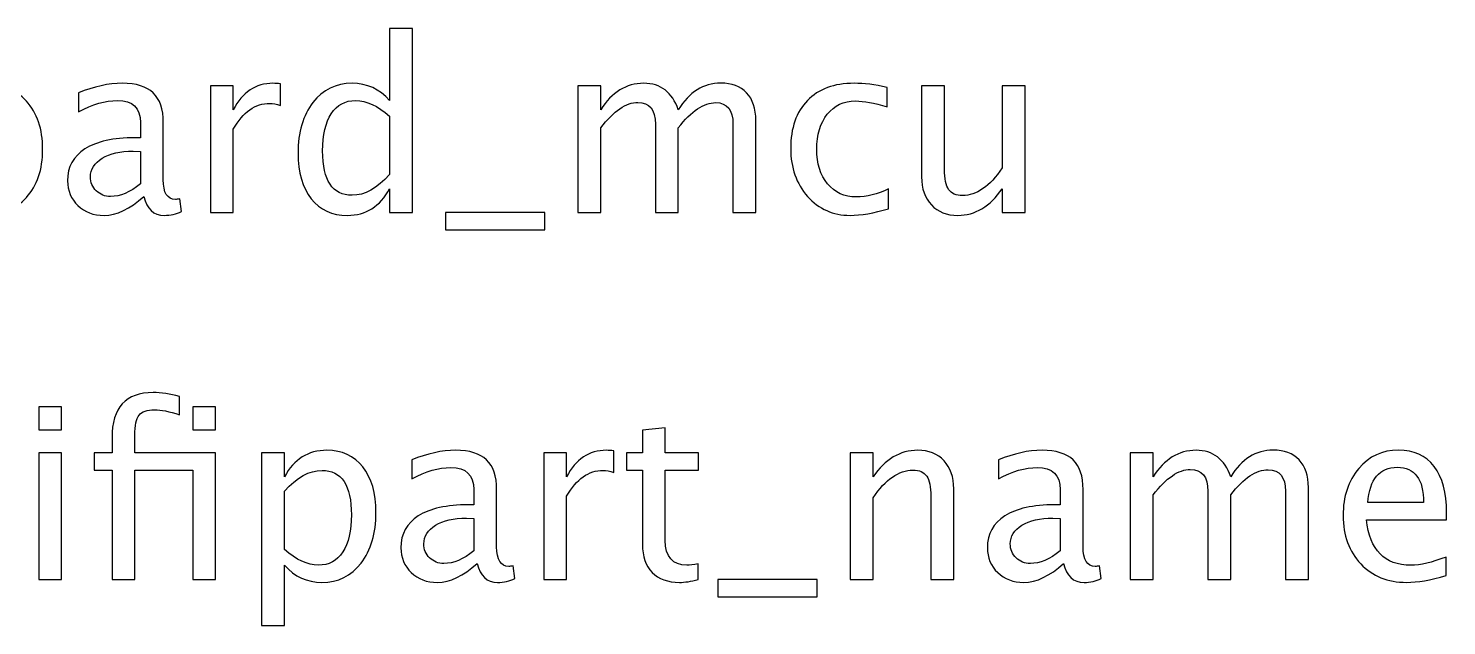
# Model space of a CAD drawing. Header units: centimetres. Extents: x -67 to 67, y -62 to 59.
# Drawn here: x -25.61 to -18.07, y 46.97 to 50.15 of the extents above; entities that cross this region are included whole.
import ezdxf

# ---------------------------------------------------------------- set-up
doc = ezdxf.new("R2010")
doc.units = ezdxf.units.CM
doc.header["$MEASUREMENT"] = 0
doc.layers.add('Layer 1', color=7, linetype='Continuous')

msp = doc.modelspace()

# ---------------------------------------------------------------- linework, layer by layer
at = {"layer": 'Layer 1'}
for points, knots in [([(-23.69256, 49.17044), (-23.69256, 49.17044), (-23.69256, 49.29681), (-23.69256, 49.29681), (-23.69256, 49.29681), (-23.7423, 49.2024), (-23.81723, 49.1552), (-23.91735, 49.1552), (-23.91735, 49.1552), (-23.99863, 49.1552), (-24.06255, 49.18462), (-24.10912, 49.24368), (-24.10912, 49.24368), (-24.15569, 49.30273), (-24.17897, 49.38338), (-24.17897, 49.48561), (-24.17897, 49.48561), (-24.17897, 49.59737), (-24.15251, 49.68733), (-24.09981, 49.75549), (-24.09981, 49.75549), (-24.04689, 49.82343), (-23.97746, 49.85751), (-23.89131, 49.85751), (-23.89131, 49.85751), (-23.81152, 49.85751), (-23.74505, 49.82703), (-23.69256, 49.76586), (-23.69256, 49.76586), (-23.69256, 49.76586), (-23.69256, 50.14961), (-23.69256, 50.14961), (-23.69256, 50.14961), (-23.69256, 50.14961), (-23.57064, 50.14961), (-23.57064, 50.14961), (-23.57064, 50.14961), (-23.57064, 50.14961), (-23.57064, 49.17044), (-23.57064, 49.17044), (-23.57064, 49.17044), (-23.57064, 49.17044), (-23.69256, 49.17044), (-23.69256, 49.17044)], [0, 0, 0, 0, 0.0833333, 0.0833333, 0.0833333, 0.0833333, 0.1666667, 0.1666667, 0.1666667, 0.1666667, 0.25, 0.25, 0.25, 0.25, 0.3333333, 0.3333333, 0.3333333, 0.3333333, 0.4166667, 0.4166667, 0.4166667, 0.4166667, 0.5, 0.5, 0.5, 0.5, 0.5833333, 0.5833333, 0.5833333, 0.5833333, 0.6666667, 0.6666667, 0.6666667, 0.6666667, 0.75, 0.75, 0.75, 0.75, 0.8333333, 0.8333333, 0.8333333, 0.8333333, 1, 1, 1, 1]), ([(-25.85875, 49.1552), (-25.9576, 49.1552), (-26.03591, 49.18674), (-26.09349, 49.24982), (-26.09349, 49.24982), (-26.15127, 49.31289), (-26.18006, 49.39862), (-26.18006, 49.50678), (-26.18006, 49.50678), (-26.18006, 49.61473), (-26.15127, 49.70024), (-26.09349, 49.76311), (-26.09349, 49.76311), (-26.03591, 49.82597), (-25.9576, 49.85751), (-25.85875, 49.85751), (-25.85875, 49.85751), (-25.7599, 49.85751), (-25.68158, 49.82597), (-25.62401, 49.76311), (-25.62401, 49.76311), (-25.56623, 49.70024), (-25.53744, 49.61473), (-25.53744, 49.50678), (-25.53744, 49.50678), (-25.53744, 49.39862), (-25.56623, 49.31289), (-25.62401, 49.24982), (-25.62401, 49.24982), (-25.68158, 49.18674), (-25.7599, 49.1552), (-25.85875, 49.1552)], [0, 0, 0, 0, 0.1111111, 0.1111111, 0.1111111, 0.1111111, 0.2222222, 0.2222222, 0.2222222, 0.2222222, 0.3333333, 0.3333333, 0.3333333, 0.3333333, 0.4444444, 0.4444444, 0.4444444, 0.4444444, 0.5555556, 0.5555556, 0.5555556, 0.5555556, 0.6666667, 0.6666667, 0.6666667, 0.6666667, 0.7777778, 0.7777778, 0.7777778, 0.7777778, 1, 1, 1, 1]), ([(-24.9996, 49.25617), (-25.07283, 49.18886), (-25.14332, 49.1552), (-25.21105, 49.1552), (-25.21105, 49.1552), (-25.26672, 49.1552), (-25.31308, 49.17256), (-25.34969, 49.20748), (-25.34969, 49.20748), (-25.38652, 49.24241), (-25.40494, 49.28643), (-25.40494, 49.33956), (-25.40494, 49.33956), (-25.40494, 49.41301), (-25.37404, 49.46953), (-25.31223, 49.5089), (-25.31223, 49.5089), (-25.25042, 49.54827), (-25.16173, 49.56795), (-25.04616, 49.56795), (-25.04616, 49.56795), (-25.04616, 49.56795), (-25.01759, 49.56795), (-25.01759, 49.56795), (-25.01759, 49.56795), (-25.01759, 49.56795), (-25.01759, 49.64902), (-25.01759, 49.64902), (-25.01759, 49.64902), (-25.01759, 49.72712), (-25.05823, 49.76607), (-25.13972, 49.76607), (-25.13972, 49.76607), (-25.2028, 49.76607), (-25.2718, 49.74617), (-25.34652, 49.70638), (-25.34652, 49.70638), (-25.34652, 49.70638), (-25.34652, 49.80671), (-25.34652, 49.80671), (-25.34652, 49.80671), (-25.26439, 49.84058), (-25.18692, 49.85751), (-25.11432, 49.85751), (-25.11432, 49.85751), (-25.0396, 49.85751), (-24.98436, 49.84058), (-24.94901, 49.8065), (-24.94901, 49.8065), (-24.91345, 49.77242), (-24.89567, 49.71993), (-24.89567, 49.64902), (-24.89567, 49.64902), (-24.89567, 49.64902), (-24.89567, 49.34485), (-24.89567, 49.34485), (-24.89567, 49.34485), (-24.89567, 49.27522), (-24.87429, 49.24029), (-24.83132, 49.24029), (-24.83132, 49.24029), (-24.82603, 49.24029), (-24.8182, 49.24114), (-24.80783, 49.24283), (-24.80783, 49.24283), (-24.80783, 49.24283), (-24.79915, 49.1751), (-24.79915, 49.1751), (-24.79915, 49.1751), (-24.82688, 49.16176), (-24.85736, 49.1552), (-24.8908, 49.1552), (-24.8908, 49.1552), (-24.94774, 49.1552), (-24.98393, 49.18886), (-24.9996, 49.25617)], [0, 0, 0, 0, 0.05, 0.05, 0.05, 0.05, 0.1, 0.1, 0.1, 0.1, 0.15, 0.15, 0.15, 0.15, 0.2, 0.2, 0.2, 0.2, 0.25, 0.25, 0.25, 0.25, 0.3, 0.3, 0.3, 0.3, 0.35, 0.35, 0.35, 0.35, 0.4, 0.4, 0.4, 0.4, 0.45, 0.45, 0.45, 0.45, 0.5, 0.5, 0.5, 0.5, 0.55, 0.55, 0.55, 0.55, 0.6, 0.6, 0.6, 0.6, 0.65, 0.65, 0.65, 0.65, 0.7, 0.7, 0.7, 0.7, 0.75, 0.75, 0.75, 0.75, 0.8, 0.8, 0.8, 0.8, 0.85, 0.85, 0.85, 0.85, 0.9, 0.9, 0.9, 0.9, 1, 1, 1, 1]), ([(-24.64527, 49.17044), (-24.64527, 49.17044), (-24.64527, 49.84354), (-24.64527, 49.84354), (-24.64527, 49.84354), (-24.64527, 49.84354), (-24.52335, 49.84354), (-24.52335, 49.84354), (-24.52335, 49.84354), (-24.52335, 49.84354), (-24.52335, 49.71633), (-24.52335, 49.71633), (-24.52335, 49.71633), (-24.47488, 49.81052), (-24.4046, 49.85751), (-24.31232, 49.85751), (-24.31232, 49.85751), (-24.29983, 49.85751), (-24.28671, 49.85645), (-24.27316, 49.85434), (-24.27316, 49.85434), (-24.27316, 49.85434), (-24.27316, 49.74025), (-24.27316, 49.74025), (-24.27316, 49.74025), (-24.29433, 49.74723), (-24.31295, 49.75083), (-24.32904, 49.75083), (-24.32904, 49.75083), (-24.40651, 49.75083), (-24.47128, 49.70511), (-24.52335, 49.61346), (-24.52335, 49.61346), (-24.52335, 49.61346), (-24.52335, 49.17044), (-24.52335, 49.17044), (-24.52335, 49.17044), (-24.52335, 49.17044), (-24.64527, 49.17044), (-24.64527, 49.17044)], [0, 0, 0, 0, 0.0909091, 0.0909091, 0.0909091, 0.0909091, 0.1818182, 0.1818182, 0.1818182, 0.1818182, 0.2727273, 0.2727273, 0.2727273, 0.2727273, 0.3636364, 0.3636364, 0.3636364, 0.3636364, 0.4545455, 0.4545455, 0.4545455, 0.4545455, 0.5454545, 0.5454545, 0.5454545, 0.5454545, 0.6363636, 0.6363636, 0.6363636, 0.6363636, 0.7272727, 0.7272727, 0.7272727, 0.7272727, 0.8181818, 0.8181818, 0.8181818, 0.8181818, 1, 1, 1, 1]), ([(-22.69138, 49.17044), (-22.69138, 49.17044), (-22.69138, 49.84354), (-22.69138, 49.84354), (-22.69138, 49.84354), (-22.69138, 49.84354), (-22.56946, 49.84354), (-22.56946, 49.84354), (-22.56946, 49.84354), (-22.56946, 49.84354), (-22.56946, 49.71633), (-22.56946, 49.71633), (-22.56946, 49.71633), (-22.50998, 49.81052), (-22.43378, 49.85751), (-22.34044, 49.85751), (-22.34044, 49.85751), (-22.25048, 49.85751), (-22.18931, 49.81052), (-22.15671, 49.71633), (-22.15671, 49.71633), (-22.09892, 49.81137), (-22.02357, 49.85878), (-21.93107, 49.85878), (-21.93107, 49.85878), (-21.87202, 49.85878), (-21.82609, 49.84142), (-21.79328, 49.8065), (-21.79328, 49.8065), (-21.76047, 49.77157), (-21.74396, 49.72268), (-21.74396, 49.65981), (-21.74396, 49.65981), (-21.74396, 49.65981), (-21.74396, 49.17044), (-21.74396, 49.17044), (-21.74396, 49.17044), (-21.74396, 49.17044), (-21.86588, 49.17044), (-21.86588, 49.17044), (-21.86588, 49.17044), (-21.86588, 49.17044), (-21.86588, 49.63971), (-21.86588, 49.63971), (-21.86588, 49.63971), (-21.86588, 49.71633), (-21.89636, 49.75464), (-21.95732, 49.75464), (-21.95732, 49.75464), (-22.02061, 49.75464), (-22.08707, 49.70998), (-22.15671, 49.62044), (-22.15671, 49.62044), (-22.15671, 49.62044), (-22.15671, 49.17044), (-22.15671, 49.17044), (-22.15671, 49.17044), (-22.15671, 49.17044), (-22.27863, 49.17044), (-22.27863, 49.17044), (-22.27863, 49.17044), (-22.27863, 49.17044), (-22.27863, 49.64013), (-22.27863, 49.64013), (-22.27863, 49.64013), (-22.27863, 49.71739), (-22.30953, 49.75591), (-22.37155, 49.75591), (-22.37155, 49.75591), (-22.43315, 49.75591), (-22.49919, 49.71104), (-22.56946, 49.62108), (-22.56946, 49.62108), (-22.56946, 49.62108), (-22.56946, 49.17044), (-22.56946, 49.17044), (-22.56946, 49.17044), (-22.56946, 49.17044), (-22.69138, 49.17044), (-22.69138, 49.17044)], [0, 0, 0, 0, 0.047619, 0.047619, 0.047619, 0.047619, 0.0952381, 0.0952381, 0.0952381, 0.0952381, 0.1428571, 0.1428571, 0.1428571, 0.1428571, 0.1904762, 0.1904762, 0.1904762, 0.1904762, 0.2380952, 0.2380952, 0.2380952, 0.2380952, 0.2857143, 0.2857143, 0.2857143, 0.2857143, 0.3333333, 0.3333333, 0.3333333, 0.3333333, 0.3809524, 0.3809524, 0.3809524, 0.3809524, 0.4285714, 0.4285714, 0.4285714, 0.4285714, 0.4761905, 0.4761905, 0.4761905, 0.4761905, 0.5238095, 0.5238095, 0.5238095, 0.5238095, 0.5714286, 0.5714286, 0.5714286, 0.5714286, 0.6190476, 0.6190476, 0.6190476, 0.6190476, 0.6666667, 0.6666667, 0.6666667, 0.6666667, 0.7142857, 0.7142857, 0.7142857, 0.7142857, 0.7619048, 0.7619048, 0.7619048, 0.7619048, 0.8095238, 0.8095238, 0.8095238, 0.8095238, 0.8571429, 0.8571429, 0.8571429, 0.8571429, 0.9047619, 0.9047619, 0.9047619, 0.9047619, 1, 1, 1, 1]), ([(-21.03826, 49.19076), (-21.11721, 49.16705), (-21.18537, 49.1552), (-21.24273, 49.1552), (-21.24273, 49.1552), (-21.33375, 49.1552), (-21.4091, 49.18886), (-21.469, 49.25595), (-21.469, 49.25595), (-21.5289, 49.32326), (-21.55896, 49.40814), (-21.55896, 49.51038), (-21.55896, 49.51038), (-21.55896, 49.6196), (-21.52933, 49.7049), (-21.47006, 49.76586), (-21.47006, 49.76586), (-21.41079, 49.82703), (-21.32803, 49.85751), (-21.22177, 49.85751), (-21.22177, 49.85751), (-21.16949, 49.85751), (-21.11065, 49.85031), (-21.04588, 49.83592), (-21.04588, 49.83592), (-21.04588, 49.83592), (-21.04588, 49.73305), (-21.04588, 49.73305), (-21.04588, 49.73305), (-21.11467, 49.75337), (-21.17076, 49.76353), (-21.21394, 49.76353), (-21.21394, 49.76353), (-21.2766, 49.76353), (-21.32676, 49.74004), (-21.36423, 49.69326), (-21.36423, 49.69326), (-21.40169, 49.64648), (-21.42053, 49.58404), (-21.42053, 49.50614), (-21.42053, 49.50614), (-21.42053, 49.43058), (-21.40106, 49.36962), (-21.36232, 49.32284), (-21.36232, 49.32284), (-21.32359, 49.27627), (-21.273, 49.25299), (-21.21013, 49.25299), (-21.21013, 49.25299), (-21.15446, 49.25299), (-21.09731, 49.26738), (-21.03826, 49.29617), (-21.03826, 49.29617), (-21.03826, 49.29617), (-21.03826, 49.19076), (-21.03826, 49.19076)], [0, 0, 0, 0, 0.0666667, 0.0666667, 0.0666667, 0.0666667, 0.1333333, 0.1333333, 0.1333333, 0.1333333, 0.2, 0.2, 0.2, 0.2, 0.2666667, 0.2666667, 0.2666667, 0.2666667, 0.3333333, 0.3333333, 0.3333333, 0.3333333, 0.4, 0.4, 0.4, 0.4, 0.4666667, 0.4666667, 0.4666667, 0.4666667, 0.5333333, 0.5333333, 0.5333333, 0.5333333, 0.6, 0.6, 0.6, 0.6, 0.6666667, 0.6666667, 0.6666667, 0.6666667, 0.7333333, 0.7333333, 0.7333333, 0.7333333, 0.8, 0.8, 0.8, 0.8, 0.8666667, 0.8666667, 0.8666667, 0.8666667, 1, 1, 1, 1]), ([(-20.43353, 49.17044), (-20.43353, 49.17044), (-20.43353, 49.29702), (-20.43353, 49.29702), (-20.43353, 49.29702), (-20.49851, 49.2024), (-20.57746, 49.1552), (-20.67017, 49.1552), (-20.67017, 49.1552), (-20.72902, 49.1552), (-20.77579, 49.17362), (-20.81051, 49.21066), (-20.81051, 49.21066), (-20.84543, 49.2477), (-20.86279, 49.29744), (-20.86279, 49.36031), (-20.86279, 49.36031), (-20.86279, 49.36031), (-20.86279, 49.84354), (-20.86279, 49.84354), (-20.86279, 49.84354), (-20.86279, 49.84354), (-20.74087, 49.84354), (-20.74087, 49.84354), (-20.74087, 49.84354), (-20.74087, 49.84354), (-20.74087, 49.4001), (-20.74087, 49.4001), (-20.74087, 49.4001), (-20.74087, 49.34951), (-20.73346, 49.31374), (-20.71886, 49.29257), (-20.71886, 49.29257), (-20.70404, 49.27119), (-20.67949, 49.26061), (-20.64498, 49.26061), (-20.64498, 49.26061), (-20.57048, 49.26061), (-20.49978, 49.30951), (-20.43353, 49.40751), (-20.43353, 49.40751), (-20.43353, 49.40751), (-20.43353, 49.84354), (-20.43353, 49.84354), (-20.43353, 49.84354), (-20.43353, 49.84354), (-20.31161, 49.84354), (-20.31161, 49.84354), (-20.31161, 49.84354), (-20.31161, 49.84354), (-20.31161, 49.17044), (-20.31161, 49.17044), (-20.31161, 49.17044), (-20.31161, 49.17044), (-20.43353, 49.17044), (-20.43353, 49.17044)], [0, 0, 0, 0, 0.0666667, 0.0666667, 0.0666667, 0.0666667, 0.1333333, 0.1333333, 0.1333333, 0.1333333, 0.2, 0.2, 0.2, 0.2, 0.2666667, 0.2666667, 0.2666667, 0.2666667, 0.3333333, 0.3333333, 0.3333333, 0.3333333, 0.4, 0.4, 0.4, 0.4, 0.4666667, 0.4666667, 0.4666667, 0.4666667, 0.5333333, 0.5333333, 0.5333333, 0.5333333, 0.6, 0.6, 0.6, 0.6, 0.6666667, 0.6666667, 0.6666667, 0.6666667, 0.7333333, 0.7333333, 0.7333333, 0.7333333, 0.8, 0.8, 0.8, 0.8, 0.8666667, 0.8666667, 0.8666667, 0.8666667, 1, 1, 1, 1]), ([(-23.69256, 49.68246), (-23.75585, 49.73813), (-23.81575, 49.76607), (-23.87248, 49.76607), (-23.87248, 49.76607), (-23.92836, 49.76607), (-23.97154, 49.74279), (-24.00223, 49.69601), (-24.00223, 49.69601), (-24.03292, 49.64944), (-24.04816, 49.5834), (-24.04816, 49.49789), (-24.04816, 49.49789), (-24.04816, 49.34062), (-23.99609, 49.26188), (-23.89174, 49.26188), (-23.89174, 49.26188), (-23.824, 49.26188), (-23.75754, 49.29892), (-23.69256, 49.37279), (-23.69256, 49.37279), (-23.69256, 49.37279), (-23.69256, 49.68246), (-23.69256, 49.68246)], [0, 0, 0, 0, 0.1428571, 0.1428571, 0.1428571, 0.1428571, 0.2857143, 0.2857143, 0.2857143, 0.2857143, 0.4285714, 0.4285714, 0.4285714, 0.4285714, 0.5714286, 0.5714286, 0.5714286, 0.5714286, 0.7142857, 0.7142857, 0.7142857, 0.7142857, 1, 1, 1, 1]), ([(-25.01759, 49.32263), (-25.01759, 49.32263), (-25.01759, 49.49556), (-25.01759, 49.49556), (-25.01759, 49.49556), (-25.01759, 49.49556), (-25.05675, 49.49683), (-25.05675, 49.49683), (-25.05675, 49.49683), (-25.12448, 49.49683), (-25.17909, 49.48434), (-25.22079, 49.45937), (-25.22079, 49.45937), (-25.26228, 49.43418), (-25.28302, 49.40095), (-25.28302, 49.35946), (-25.28302, 49.35946), (-25.28302, 49.33046), (-25.27265, 49.30591), (-25.25212, 49.2858), (-25.25212, 49.2858), (-25.23137, 49.26569), (-25.20618, 49.25553), (-25.17634, 49.25553), (-25.17634, 49.25553), (-25.12554, 49.25553), (-25.07262, 49.27797), (-25.01759, 49.32263)], [0, 0, 0, 0, 0.125, 0.125, 0.125, 0.125, 0.25, 0.25, 0.25, 0.25, 0.375, 0.375, 0.375, 0.375, 0.5, 0.5, 0.5, 0.5, 0.625, 0.625, 0.625, 0.625, 0.75, 0.75, 0.75, 0.75, 1, 1, 1, 1]), ([(-23.39496, 49.079), (-23.39496, 49.079), (-23.39496, 49.17044), (-23.39496, 49.17044), (-23.39496, 49.17044), (-23.39496, 49.17044), (-22.86664, 49.17044), (-22.86664, 49.17044), (-22.86664, 49.17044), (-22.86664, 49.17044), (-22.86664, 49.079), (-22.86664, 49.079), (-22.86664, 49.079), (-22.86664, 49.079), (-23.39496, 49.079), (-23.39496, 49.079)], [0, 0, 0, 0, 0.2, 0.2, 0.2, 0.2, 0.4, 0.4, 0.4, 0.4, 0.6, 0.6, 0.6, 0.6, 1, 1, 1, 1]), ([(-25.16851, 47.21887), (-25.16851, 47.21887), (-25.16851, 47.80053), (-25.16851, 47.80053), (-25.16851, 47.80053), (-25.16851, 47.80053), (-25.26397, 47.80053), (-25.26397, 47.80053), (-25.26397, 47.80053), (-25.26397, 47.80053), (-25.26397, 47.89197), (-25.26397, 47.89197), (-25.26397, 47.89197), (-25.26397, 47.89197), (-25.16851, 47.89197), (-25.16851, 47.89197), (-25.16851, 47.89197), (-25.16851, 47.89197), (-25.16851, 47.97262), (-25.16851, 47.97262), (-25.16851, 47.97262), (-25.16851, 48.13306), (-25.09527, 48.21328), (-24.9488, 48.21328), (-24.9488, 48.21328), (-24.90774, 48.21328), (-24.86117, 48.20651), (-24.8091, 48.19296), (-24.8091, 48.19296), (-24.8091, 48.19296), (-24.8091, 48.09517), (-24.8091, 48.09517), (-24.8091, 48.09517), (-24.86434, 48.11295), (-24.90858, 48.12184), (-24.94181, 48.12184), (-24.94181, 48.12184), (-24.98224, 48.12184), (-25.00976, 48.11232), (-25.02436, 48.09305), (-25.02436, 48.09305), (-25.03918, 48.07379), (-25.04659, 48.03802), (-25.04659, 47.98574), (-25.04659, 47.98574), (-25.04659, 47.98574), (-25.04659, 47.89197), (-25.04659, 47.89197), (-25.04659, 47.89197), (-25.04659, 47.89197), (-24.61733, 47.89197), (-24.61733, 47.89197), (-24.61733, 47.89197), (-24.61733, 47.89197), (-24.61733, 47.21887), (-24.61733, 47.21887), (-24.61733, 47.21887), (-24.61733, 47.21887), (-24.73925, 47.21887), (-24.73925, 47.21887), (-24.73925, 47.21887), (-24.73925, 47.21887), (-24.73925, 47.80053), (-24.73925, 47.80053), (-24.73925, 47.80053), (-24.73925, 47.80053), (-25.04659, 47.80053), (-25.04659, 47.80053), (-25.04659, 47.80053), (-25.04659, 47.80053), (-25.04659, 47.21887), (-25.04659, 47.21887), (-25.04659, 47.21887), (-25.04659, 47.21887), (-25.16851, 47.21887), (-25.16851, 47.21887)], [0, 0, 0, 0, 0.05, 0.05, 0.05, 0.05, 0.1, 0.1, 0.1, 0.1, 0.15, 0.15, 0.15, 0.15, 0.2, 0.2, 0.2, 0.2, 0.25, 0.25, 0.25, 0.25, 0.3, 0.3, 0.3, 0.3, 0.35, 0.35, 0.35, 0.35, 0.4, 0.4, 0.4, 0.4, 0.45, 0.45, 0.45, 0.45, 0.5, 0.5, 0.5, 0.5, 0.55, 0.55, 0.55, 0.55, 0.6, 0.6, 0.6, 0.6, 0.65, 0.65, 0.65, 0.65, 0.7, 0.7, 0.7, 0.7, 0.75, 0.75, 0.75, 0.75, 0.8, 0.8, 0.8, 0.8, 0.85, 0.85, 0.85, 0.85, 0.9, 0.9, 0.9, 0.9, 1, 1, 1, 1]), ([(-25.5584, 48.01516), (-25.5584, 48.01516), (-25.5584, 48.13708), (-25.5584, 48.13708), (-25.5584, 48.13708), (-25.5584, 48.13708), (-25.43648, 48.13708), (-25.43648, 48.13708), (-25.43648, 48.13708), (-25.43648, 48.13708), (-25.43648, 48.01516), (-25.43648, 48.01516), (-25.43648, 48.01516), (-25.43648, 48.01516), (-25.5584, 48.01516), (-25.5584, 48.01516)], [0, 0, 0, 0, 0.2, 0.2, 0.2, 0.2, 0.4, 0.4, 0.4, 0.4, 0.6, 0.6, 0.6, 0.6, 1, 1, 1, 1]), ([(-24.73925, 48.01516), (-24.73925, 48.01516), (-24.73925, 48.13708), (-24.73925, 48.13708), (-24.73925, 48.13708), (-24.73925, 48.13708), (-24.61733, 48.13708), (-24.61733, 48.13708), (-24.61733, 48.13708), (-24.61733, 48.13708), (-24.61733, 48.01516), (-24.61733, 48.01516), (-24.61733, 48.01516), (-24.61733, 48.01516), (-24.73925, 48.01516), (-24.73925, 48.01516)], [0, 0, 0, 0, 0.2, 0.2, 0.2, 0.2, 0.4, 0.4, 0.4, 0.4, 0.6, 0.6, 0.6, 0.6, 1, 1, 1, 1]), ([(-22.05172, 47.21908), (-22.0894, 47.20871), (-22.1222, 47.20363), (-22.14993, 47.20363), (-22.14993, 47.20363), (-22.21216, 47.20363), (-22.26063, 47.22141), (-22.29535, 47.25697), (-22.29535, 47.25697), (-22.33027, 47.29253), (-22.34763, 47.34185), (-22.34763, 47.40514), (-22.34763, 47.40514), (-22.34763, 47.40514), (-22.34763, 47.80053), (-22.34763, 47.80053), (-22.34763, 47.80053), (-22.34763, 47.80053), (-22.43187, 47.80053), (-22.43187, 47.80053), (-22.43187, 47.80053), (-22.43187, 47.80053), (-22.43187, 47.89197), (-22.43187, 47.89197), (-22.43187, 47.89197), (-22.43187, 47.89197), (-22.34763, 47.89197), (-22.34763, 47.89197), (-22.34763, 47.89197), (-22.34763, 47.89197), (-22.34763, 48.01368), (-22.34763, 48.01368), (-22.34763, 48.01368), (-22.34763, 48.01368), (-22.22571, 48.02532), (-22.22571, 48.02532), (-22.22571, 48.02532), (-22.22571, 48.02532), (-22.22571, 47.89197), (-22.22571, 47.89197), (-22.22571, 47.89197), (-22.22571, 47.89197), (-22.04918, 47.89197), (-22.04918, 47.89197), (-22.04918, 47.89197), (-22.04918, 47.89197), (-22.04918, 47.80053), (-22.04918, 47.80053), (-22.04918, 47.80053), (-22.04918, 47.80053), (-22.22571, 47.80053), (-22.22571, 47.80053), (-22.22571, 47.80053), (-22.22571, 47.80053), (-22.22571, 47.42715), (-22.22571, 47.42715), (-22.22571, 47.42715), (-22.22571, 47.3391), (-22.1874, 47.29507), (-22.11099, 47.29507), (-22.11099, 47.29507), (-22.09469, 47.29507), (-22.075, 47.29782), (-22.05172, 47.30311), (-22.05172, 47.30311), (-22.05172, 47.30311), (-22.05172, 47.21908), (-22.05172, 47.21908)], [0, 0, 0, 0, 0.0555556, 0.0555556, 0.0555556, 0.0555556, 0.1111111, 0.1111111, 0.1111111, 0.1111111, 0.1666667, 0.1666667, 0.1666667, 0.1666667, 0.2222222, 0.2222222, 0.2222222, 0.2222222, 0.2777778, 0.2777778, 0.2777778, 0.2777778, 0.3333333, 0.3333333, 0.3333333, 0.3333333, 0.3888889, 0.3888889, 0.3888889, 0.3888889, 0.4444444, 0.4444444, 0.4444444, 0.4444444, 0.5, 0.5, 0.5, 0.5, 0.5555556, 0.5555556, 0.5555556, 0.5555556, 0.6111111, 0.6111111, 0.6111111, 0.6111111, 0.6666667, 0.6666667, 0.6666667, 0.6666667, 0.7222222, 0.7222222, 0.7222222, 0.7222222, 0.7777778, 0.7777778, 0.7777778, 0.7777778, 0.8333333, 0.8333333, 0.8333333, 0.8333333, 0.8888889, 0.8888889, 0.8888889, 0.8888889, 1, 1, 1, 1]), ([(-24.37285, 46.97376), (-24.37285, 46.97376), (-24.37285, 47.89197), (-24.37285, 47.89197), (-24.37285, 47.89197), (-24.37285, 47.89197), (-24.25093, 47.89197), (-24.25093, 47.89197), (-24.25093, 47.89197), (-24.25093, 47.89197), (-24.25093, 47.76476), (-24.25093, 47.76476), (-24.25093, 47.76476), (-24.20098, 47.85895), (-24.12583, 47.90594), (-24.02572, 47.90594), (-24.02572, 47.90594), (-23.94465, 47.90594), (-23.88094, 47.87652), (-23.83437, 47.81746), (-23.83437, 47.81746), (-23.7878, 47.75841), (-23.76452, 47.67776), (-23.76452, 47.57553), (-23.76452, 47.57553), (-23.76452, 47.46419), (-23.79098, 47.37423), (-23.84368, 47.30608), (-23.84368, 47.30608), (-23.89639, 47.23771), (-23.96581, 47.20363), (-24.05175, 47.20363), (-24.05175, 47.20363), (-24.13155, 47.20363), (-24.19801, 47.23411), (-24.25093, 47.29528), (-24.25093, 47.29528), (-24.25093, 47.29528), (-24.25093, 46.97376), (-24.25093, 46.97376), (-24.25093, 46.97376), (-24.25093, 46.97376), (-24.37285, 46.97376), (-24.37285, 46.97376)], [0, 0, 0, 0, 0.0833333, 0.0833333, 0.0833333, 0.0833333, 0.1666667, 0.1666667, 0.1666667, 0.1666667, 0.25, 0.25, 0.25, 0.25, 0.3333333, 0.3333333, 0.3333333, 0.3333333, 0.4166667, 0.4166667, 0.4166667, 0.4166667, 0.5, 0.5, 0.5, 0.5, 0.5833333, 0.5833333, 0.5833333, 0.5833333, 0.6666667, 0.6666667, 0.6666667, 0.6666667, 0.75, 0.75, 0.75, 0.75, 0.8333333, 0.8333333, 0.8333333, 0.8333333, 1, 1, 1, 1]), ([(-23.22668, 47.3046), (-23.29991, 47.23729), (-23.3704, 47.20363), (-23.43813, 47.20363), (-23.43813, 47.20363), (-23.4938, 47.20363), (-23.54016, 47.22099), (-23.57677, 47.25591), (-23.57677, 47.25591), (-23.6136, 47.29084), (-23.63202, 47.33486), (-23.63202, 47.38799), (-23.63202, 47.38799), (-23.63202, 47.46144), (-23.60112, 47.51796), (-23.53931, 47.55733), (-23.53931, 47.55733), (-23.4775, 47.5967), (-23.38881, 47.61638), (-23.27324, 47.61638), (-23.27324, 47.61638), (-23.27324, 47.61638), (-23.24467, 47.61638), (-23.24467, 47.61638), (-23.24467, 47.61638), (-23.24467, 47.61638), (-23.24467, 47.69745), (-23.24467, 47.69745), (-23.24467, 47.69745), (-23.24467, 47.77555), (-23.28531, 47.8145), (-23.3668, 47.8145), (-23.3668, 47.8145), (-23.42988, 47.8145), (-23.49888, 47.7946), (-23.5736, 47.75481), (-23.5736, 47.75481), (-23.5736, 47.75481), (-23.5736, 47.85514), (-23.5736, 47.85514), (-23.5736, 47.85514), (-23.49147, 47.88901), (-23.414, 47.90594), (-23.3414, 47.90594), (-23.3414, 47.90594), (-23.26668, 47.90594), (-23.21144, 47.88901), (-23.17609, 47.85493), (-23.17609, 47.85493), (-23.14053, 47.82085), (-23.12275, 47.76836), (-23.12275, 47.69745), (-23.12275, 47.69745), (-23.12275, 47.69745), (-23.12275, 47.39328), (-23.12275, 47.39328), (-23.12275, 47.39328), (-23.12275, 47.32365), (-23.10137, 47.28872), (-23.0584, 47.28872), (-23.0584, 47.28872), (-23.05311, 47.28872), (-23.04528, 47.28957), (-23.03491, 47.29126), (-23.03491, 47.29126), (-23.03491, 47.29126), (-23.02623, 47.22353), (-23.02623, 47.22353), (-23.02623, 47.22353), (-23.05396, 47.21019), (-23.08444, 47.20363), (-23.11788, 47.20363), (-23.11788, 47.20363), (-23.17482, 47.20363), (-23.21101, 47.23729), (-23.22668, 47.3046)], [0, 0, 0, 0, 0.05, 0.05, 0.05, 0.05, 0.1, 0.1, 0.1, 0.1, 0.15, 0.15, 0.15, 0.15, 0.2, 0.2, 0.2, 0.2, 0.25, 0.25, 0.25, 0.25, 0.3, 0.3, 0.3, 0.3, 0.35, 0.35, 0.35, 0.35, 0.4, 0.4, 0.4, 0.4, 0.45, 0.45, 0.45, 0.45, 0.5, 0.5, 0.5, 0.5, 0.55, 0.55, 0.55, 0.55, 0.6, 0.6, 0.6, 0.6, 0.65, 0.65, 0.65, 0.65, 0.7, 0.7, 0.7, 0.7, 0.75, 0.75, 0.75, 0.75, 0.8, 0.8, 0.8, 0.8, 0.85, 0.85, 0.85, 0.85, 0.9, 0.9, 0.9, 0.9, 1, 1, 1, 1]), ([(-22.87235, 47.21887), (-22.87235, 47.21887), (-22.87235, 47.89197), (-22.87235, 47.89197), (-22.87235, 47.89197), (-22.87235, 47.89197), (-22.75043, 47.89197), (-22.75043, 47.89197), (-22.75043, 47.89197), (-22.75043, 47.89197), (-22.75043, 47.76476), (-22.75043, 47.76476), (-22.75043, 47.76476), (-22.70196, 47.85895), (-22.63168, 47.90594), (-22.5394, 47.90594), (-22.5394, 47.90594), (-22.52691, 47.90594), (-22.51379, 47.90488), (-22.50024, 47.90277), (-22.50024, 47.90277), (-22.50024, 47.90277), (-22.50024, 47.78868), (-22.50024, 47.78868), (-22.50024, 47.78868), (-22.52141, 47.79566), (-22.54003, 47.79926), (-22.55612, 47.79926), (-22.55612, 47.79926), (-22.63359, 47.79926), (-22.69836, 47.75354), (-22.75043, 47.66189), (-22.75043, 47.66189), (-22.75043, 47.66189), (-22.75043, 47.21887), (-22.75043, 47.21887), (-22.75043, 47.21887), (-22.75043, 47.21887), (-22.87235, 47.21887), (-22.87235, 47.21887)], [0, 0, 0, 0, 0.0909091, 0.0909091, 0.0909091, 0.0909091, 0.1818182, 0.1818182, 0.1818182, 0.1818182, 0.2727273, 0.2727273, 0.2727273, 0.2727273, 0.3636364, 0.3636364, 0.3636364, 0.3636364, 0.4545455, 0.4545455, 0.4545455, 0.4545455, 0.5454545, 0.5454545, 0.5454545, 0.5454545, 0.6363636, 0.6363636, 0.6363636, 0.6363636, 0.7272727, 0.7272727, 0.7272727, 0.7272727, 0.8181818, 0.8181818, 0.8181818, 0.8181818, 1, 1, 1, 1]), ([(-21.24273, 47.21887), (-21.24273, 47.21887), (-21.24273, 47.89197), (-21.24273, 47.89197), (-21.24273, 47.89197), (-21.24273, 47.89197), (-21.12081, 47.89197), (-21.12081, 47.89197), (-21.12081, 47.89197), (-21.12081, 47.89197), (-21.12081, 47.76476), (-21.12081, 47.76476), (-21.12081, 47.76476), (-21.05625, 47.85895), (-20.97709, 47.90594), (-20.88353, 47.90594), (-20.88353, 47.90594), (-20.82469, 47.90594), (-20.77791, 47.88753), (-20.74341, 47.85048), (-20.74341, 47.85048), (-20.70891, 47.81365), (-20.69155, 47.76391), (-20.69155, 47.70168), (-20.69155, 47.70168), (-20.69155, 47.70168), (-20.69155, 47.21887), (-20.69155, 47.21887), (-20.69155, 47.21887), (-20.69155, 47.21887), (-20.81347, 47.21887), (-20.81347, 47.21887), (-20.81347, 47.21887), (-20.81347, 47.21887), (-20.81347, 47.66189), (-20.81347, 47.66189), (-20.81347, 47.66189), (-20.81347, 47.71184), (-20.82088, 47.7474), (-20.83548, 47.76857), (-20.83548, 47.76857), (-20.8503, 47.78995), (-20.87464, 47.80053), (-20.90872, 47.80053), (-20.90872, 47.80053), (-20.98365, 47.80053), (-21.05435, 47.75164), (-21.12081, 47.65385), (-21.12081, 47.65385), (-21.12081, 47.65385), (-21.12081, 47.21887), (-21.12081, 47.21887), (-21.12081, 47.21887), (-21.12081, 47.21887), (-21.24273, 47.21887), (-21.24273, 47.21887)], [0, 0, 0, 0, 0.0666667, 0.0666667, 0.0666667, 0.0666667, 0.1333333, 0.1333333, 0.1333333, 0.1333333, 0.2, 0.2, 0.2, 0.2, 0.2666667, 0.2666667, 0.2666667, 0.2666667, 0.3333333, 0.3333333, 0.3333333, 0.3333333, 0.4, 0.4, 0.4, 0.4, 0.4666667, 0.4666667, 0.4666667, 0.4666667, 0.5333333, 0.5333333, 0.5333333, 0.5333333, 0.6, 0.6, 0.6, 0.6, 0.6666667, 0.6666667, 0.6666667, 0.6666667, 0.7333333, 0.7333333, 0.7333333, 0.7333333, 0.8, 0.8, 0.8, 0.8, 0.8666667, 0.8666667, 0.8666667, 0.8666667, 1, 1, 1, 1]), ([(-20.10756, 47.3046), (-20.18079, 47.23729), (-20.25128, 47.20363), (-20.31901, 47.20363), (-20.31901, 47.20363), (-20.37468, 47.20363), (-20.42104, 47.22099), (-20.45765, 47.25591), (-20.45765, 47.25591), (-20.49448, 47.29084), (-20.5129, 47.33486), (-20.5129, 47.38799), (-20.5129, 47.38799), (-20.5129, 47.46144), (-20.482, 47.51796), (-20.42019, 47.55733), (-20.42019, 47.55733), (-20.35838, 47.5967), (-20.26969, 47.61638), (-20.15412, 47.61638), (-20.15412, 47.61638), (-20.15412, 47.61638), (-20.12555, 47.61638), (-20.12555, 47.61638), (-20.12555, 47.61638), (-20.12555, 47.61638), (-20.12555, 47.69745), (-20.12555, 47.69745), (-20.12555, 47.69745), (-20.12555, 47.77555), (-20.16619, 47.8145), (-20.24768, 47.8145), (-20.24768, 47.8145), (-20.31076, 47.8145), (-20.37976, 47.7946), (-20.45448, 47.75481), (-20.45448, 47.75481), (-20.45448, 47.75481), (-20.45448, 47.85514), (-20.45448, 47.85514), (-20.45448, 47.85514), (-20.37235, 47.88901), (-20.29488, 47.90594), (-20.22228, 47.90594), (-20.22228, 47.90594), (-20.14756, 47.90594), (-20.09232, 47.88901), (-20.05697, 47.85493), (-20.05697, 47.85493), (-20.02141, 47.82085), (-20.00363, 47.76836), (-20.00363, 47.69745), (-20.00363, 47.69745), (-20.00363, 47.69745), (-20.00363, 47.39328), (-20.00363, 47.39328), (-20.00363, 47.39328), (-20.00363, 47.32365), (-19.98225, 47.28872), (-19.93928, 47.28872), (-19.93928, 47.28872), (-19.93399, 47.28872), (-19.92616, 47.28957), (-19.91579, 47.29126), (-19.91579, 47.29126), (-19.91579, 47.29126), (-19.90711, 47.22353), (-19.90711, 47.22353), (-19.90711, 47.22353), (-19.93484, 47.21019), (-19.96532, 47.20363), (-19.99876, 47.20363), (-19.99876, 47.20363), (-20.0557, 47.20363), (-20.09189, 47.23729), (-20.10756, 47.3046)], [0, 0, 0, 0, 0.05, 0.05, 0.05, 0.05, 0.1, 0.1, 0.1, 0.1, 0.15, 0.15, 0.15, 0.15, 0.2, 0.2, 0.2, 0.2, 0.25, 0.25, 0.25, 0.25, 0.3, 0.3, 0.3, 0.3, 0.35, 0.35, 0.35, 0.35, 0.4, 0.4, 0.4, 0.4, 0.45, 0.45, 0.45, 0.45, 0.5, 0.5, 0.5, 0.5, 0.55, 0.55, 0.55, 0.55, 0.6, 0.6, 0.6, 0.6, 0.65, 0.65, 0.65, 0.65, 0.7, 0.7, 0.7, 0.7, 0.75, 0.75, 0.75, 0.75, 0.8, 0.8, 0.8, 0.8, 0.85, 0.85, 0.85, 0.85, 0.9, 0.9, 0.9, 0.9, 1, 1, 1, 1]), ([(-19.75323, 47.21887), (-19.75323, 47.21887), (-19.75323, 47.89197), (-19.75323, 47.89197), (-19.75323, 47.89197), (-19.75323, 47.89197), (-19.63131, 47.89197), (-19.63131, 47.89197), (-19.63131, 47.89197), (-19.63131, 47.89197), (-19.63131, 47.76476), (-19.63131, 47.76476), (-19.63131, 47.76476), (-19.57183, 47.85895), (-19.49563, 47.90594), (-19.40229, 47.90594), (-19.40229, 47.90594), (-19.31233, 47.90594), (-19.25116, 47.85895), (-19.21856, 47.76476), (-19.21856, 47.76476), (-19.16077, 47.8598), (-19.08542, 47.90721), (-18.99292, 47.90721), (-18.99292, 47.90721), (-18.93387, 47.90721), (-18.88794, 47.88985), (-18.85513, 47.85493), (-18.85513, 47.85493), (-18.82232, 47.82), (-18.80581, 47.77111), (-18.80581, 47.70824), (-18.80581, 47.70824), (-18.80581, 47.70824), (-18.80581, 47.21887), (-18.80581, 47.21887), (-18.80581, 47.21887), (-18.80581, 47.21887), (-18.92773, 47.21887), (-18.92773, 47.21887), (-18.92773, 47.21887), (-18.92773, 47.21887), (-18.92773, 47.68814), (-18.92773, 47.68814), (-18.92773, 47.68814), (-18.92773, 47.76476), (-18.95821, 47.80307), (-19.01917, 47.80307), (-19.01917, 47.80307), (-19.08246, 47.80307), (-19.14892, 47.75841), (-19.21856, 47.66887), (-19.21856, 47.66887), (-19.21856, 47.66887), (-19.21856, 47.21887), (-19.21856, 47.21887), (-19.21856, 47.21887), (-19.21856, 47.21887), (-19.34048, 47.21887), (-19.34048, 47.21887), (-19.34048, 47.21887), (-19.34048, 47.21887), (-19.34048, 47.68856), (-19.34048, 47.68856), (-19.34048, 47.68856), (-19.34048, 47.76582), (-19.37138, 47.80434), (-19.4334, 47.80434), (-19.4334, 47.80434), (-19.495, 47.80434), (-19.56104, 47.75947), (-19.63131, 47.66951), (-19.63131, 47.66951), (-19.63131, 47.66951), (-19.63131, 47.21887), (-19.63131, 47.21887), (-19.63131, 47.21887), (-19.63131, 47.21887), (-19.75323, 47.21887), (-19.75323, 47.21887)], [0, 0, 0, 0, 0.047619, 0.047619, 0.047619, 0.047619, 0.0952381, 0.0952381, 0.0952381, 0.0952381, 0.1428571, 0.1428571, 0.1428571, 0.1428571, 0.1904762, 0.1904762, 0.1904762, 0.1904762, 0.2380952, 0.2380952, 0.2380952, 0.2380952, 0.2857143, 0.2857143, 0.2857143, 0.2857143, 0.3333333, 0.3333333, 0.3333333, 0.3333333, 0.3809524, 0.3809524, 0.3809524, 0.3809524, 0.4285714, 0.4285714, 0.4285714, 0.4285714, 0.4761905, 0.4761905, 0.4761905, 0.4761905, 0.5238095, 0.5238095, 0.5238095, 0.5238095, 0.5714286, 0.5714286, 0.5714286, 0.5714286, 0.6190476, 0.6190476, 0.6190476, 0.6190476, 0.6666667, 0.6666667, 0.6666667, 0.6666667, 0.7142857, 0.7142857, 0.7142857, 0.7142857, 0.7619048, 0.7619048, 0.7619048, 0.7619048, 0.8095238, 0.8095238, 0.8095238, 0.8095238, 0.8571429, 0.8571429, 0.8571429, 0.8571429, 0.9047619, 0.9047619, 0.9047619, 0.9047619, 1, 1, 1, 1]), ([(-18.07344, 47.24046), (-18.15535, 47.21591), (-18.22542, 47.20363), (-18.28384, 47.20363), (-18.28384, 47.20363), (-18.38353, 47.20363), (-18.4646, 47.23665), (-18.52704, 47.30248), (-18.52704, 47.30248), (-18.58948, 47.36831), (-18.62081, 47.45361), (-18.62081, 47.5586), (-18.62081, 47.5586), (-18.62081, 47.66041), (-18.59329, 47.74402), (-18.53805, 47.80942), (-18.53805, 47.80942), (-18.4828, 47.87461), (-18.41211, 47.90721), (-18.32596, 47.90721), (-18.32596, 47.90721), (-18.24447, 47.90721), (-18.18139, 47.87821), (-18.13694, 47.82022), (-18.13694, 47.82022), (-18.09249, 47.76222), (-18.07026, 47.68009), (-18.07026, 47.57362), (-18.07026, 47.57362), (-18.07026, 47.57362), (-18.0709, 47.53637), (-18.0709, 47.53637), (-18.0709, 47.53637), (-18.0709, 47.53637), (-18.49635, 47.53637), (-18.49635, 47.53637), (-18.49635, 47.53637), (-18.47857, 47.3755), (-18.40004, 47.29507), (-18.26098, 47.29507), (-18.26098, 47.29507), (-18.20996, 47.29507), (-18.14752, 47.30946), (-18.07344, 47.33825), (-18.07344, 47.33825), (-18.07344, 47.33825), (-18.07344, 47.24046), (-18.07344, 47.24046)], [0, 0, 0, 0, 0.0769231, 0.0769231, 0.0769231, 0.0769231, 0.1538462, 0.1538462, 0.1538462, 0.1538462, 0.2307692, 0.2307692, 0.2307692, 0.2307692, 0.3076923, 0.3076923, 0.3076923, 0.3076923, 0.3846154, 0.3846154, 0.3846154, 0.3846154, 0.4615385, 0.4615385, 0.4615385, 0.4615385, 0.5384615, 0.5384615, 0.5384615, 0.5384615, 0.6153846, 0.6153846, 0.6153846, 0.6153846, 0.6923077, 0.6923077, 0.6923077, 0.6923077, 0.7692308, 0.7692308, 0.7692308, 0.7692308, 0.8461538, 0.8461538, 0.8461538, 0.8461538, 1, 1, 1, 1]), ([(-25.5584, 47.21887), (-25.5584, 47.21887), (-25.5584, 47.89197), (-25.5584, 47.89197), (-25.5584, 47.89197), (-25.5584, 47.89197), (-25.43648, 47.89197), (-25.43648, 47.89197), (-25.43648, 47.89197), (-25.43648, 47.89197), (-25.43648, 47.21887), (-25.43648, 47.21887), (-25.43648, 47.21887), (-25.43648, 47.21887), (-25.5584, 47.21887), (-25.5584, 47.21887)], [0, 0, 0, 0, 0.2, 0.2, 0.2, 0.2, 0.4, 0.4, 0.4, 0.4, 0.6, 0.6, 0.6, 0.6, 1, 1, 1, 1]), ([(-24.25093, 47.37931), (-24.18806, 47.32322), (-24.12816, 47.29507), (-24.07122, 47.29507), (-24.07122, 47.29507), (-24.01513, 47.29507), (-23.97174, 47.31857), (-23.94126, 47.36534), (-23.94126, 47.36534), (-23.91057, 47.41212), (-23.89533, 47.47795), (-23.89533, 47.56304), (-23.89533, 47.56304), (-23.89533, 47.72052), (-23.9474, 47.79926), (-24.05154, 47.79926), (-24.05154, 47.79926), (-24.1197, 47.79926), (-24.18616, 47.76243), (-24.25093, 47.68856), (-24.25093, 47.68856), (-24.25093, 47.68856), (-24.25093, 47.37931), (-24.25093, 47.37931)], [0, 0, 0, 0, 0.1428571, 0.1428571, 0.1428571, 0.1428571, 0.2857143, 0.2857143, 0.2857143, 0.2857143, 0.4285714, 0.4285714, 0.4285714, 0.4285714, 0.5714286, 0.5714286, 0.5714286, 0.5714286, 0.7142857, 0.7142857, 0.7142857, 0.7142857, 1, 1, 1, 1]), ([(-18.49, 47.62781), (-18.49, 47.62781), (-18.19282, 47.62781), (-18.19282, 47.62781), (-18.19282, 47.62781), (-18.19282, 47.75312), (-18.2396, 47.81577), (-18.33294, 47.81577), (-18.33294, 47.81577), (-18.42692, 47.81577), (-18.4792, 47.75312), (-18.49, 47.62781)], [0, 0, 0, 0, 0.25, 0.25, 0.25, 0.25, 0.5, 0.5, 0.5, 0.5, 1, 1, 1, 1]), ([(-23.24467, 47.37106), (-23.24467, 47.37106), (-23.24467, 47.54399), (-23.24467, 47.54399), (-23.24467, 47.54399), (-23.24467, 47.54399), (-23.28383, 47.54526), (-23.28383, 47.54526), (-23.28383, 47.54526), (-23.35156, 47.54526), (-23.40617, 47.53277), (-23.44787, 47.5078), (-23.44787, 47.5078), (-23.48936, 47.48261), (-23.5101, 47.44938), (-23.5101, 47.40789), (-23.5101, 47.40789), (-23.5101, 47.37889), (-23.49973, 47.35434), (-23.4792, 47.33423), (-23.4792, 47.33423), (-23.45845, 47.31412), (-23.43326, 47.30396), (-23.40342, 47.30396), (-23.40342, 47.30396), (-23.35262, 47.30396), (-23.2997, 47.3264), (-23.24467, 47.37106)], [0, 0, 0, 0, 0.125, 0.125, 0.125, 0.125, 0.25, 0.25, 0.25, 0.25, 0.375, 0.375, 0.375, 0.375, 0.5, 0.5, 0.5, 0.5, 0.625, 0.625, 0.625, 0.625, 0.75, 0.75, 0.75, 0.75, 1, 1, 1, 1]), ([(-20.12555, 47.37106), (-20.12555, 47.37106), (-20.12555, 47.54399), (-20.12555, 47.54399), (-20.12555, 47.54399), (-20.12555, 47.54399), (-20.16471, 47.54526), (-20.16471, 47.54526), (-20.16471, 47.54526), (-20.23244, 47.54526), (-20.28705, 47.53277), (-20.32875, 47.5078), (-20.32875, 47.5078), (-20.37024, 47.48261), (-20.39098, 47.44938), (-20.39098, 47.40789), (-20.39098, 47.40789), (-20.39098, 47.37889), (-20.38061, 47.35434), (-20.36008, 47.33423), (-20.36008, 47.33423), (-20.33933, 47.31412), (-20.31414, 47.30396), (-20.2843, 47.30396), (-20.2843, 47.30396), (-20.2335, 47.30396), (-20.18058, 47.3264), (-20.12555, 47.37106)], [0, 0, 0, 0, 0.125, 0.125, 0.125, 0.125, 0.25, 0.25, 0.25, 0.25, 0.375, 0.375, 0.375, 0.375, 0.5, 0.5, 0.5, 0.5, 0.625, 0.625, 0.625, 0.625, 0.75, 0.75, 0.75, 0.75, 1, 1, 1, 1]), ([(-21.94631, 47.12743), (-21.94631, 47.12743), (-21.94631, 47.21887), (-21.94631, 47.21887), (-21.94631, 47.21887), (-21.94631, 47.21887), (-21.41799, 47.21887), (-21.41799, 47.21887), (-21.41799, 47.21887), (-21.41799, 47.21887), (-21.41799, 47.12743), (-21.41799, 47.12743), (-21.41799, 47.12743), (-21.41799, 47.12743), (-21.94631, 47.12743), (-21.94631, 47.12743)], [0, 0, 0, 0, 0.2, 0.2, 0.2, 0.2, 0.4, 0.4, 0.4, 0.4, 0.6, 0.6, 0.6, 0.6, 1, 1, 1, 1])]:
    msp.add_open_spline(points, degree=3, knots=knots, dxfattribs=at)

doc.saveas('drawing.dxf')
